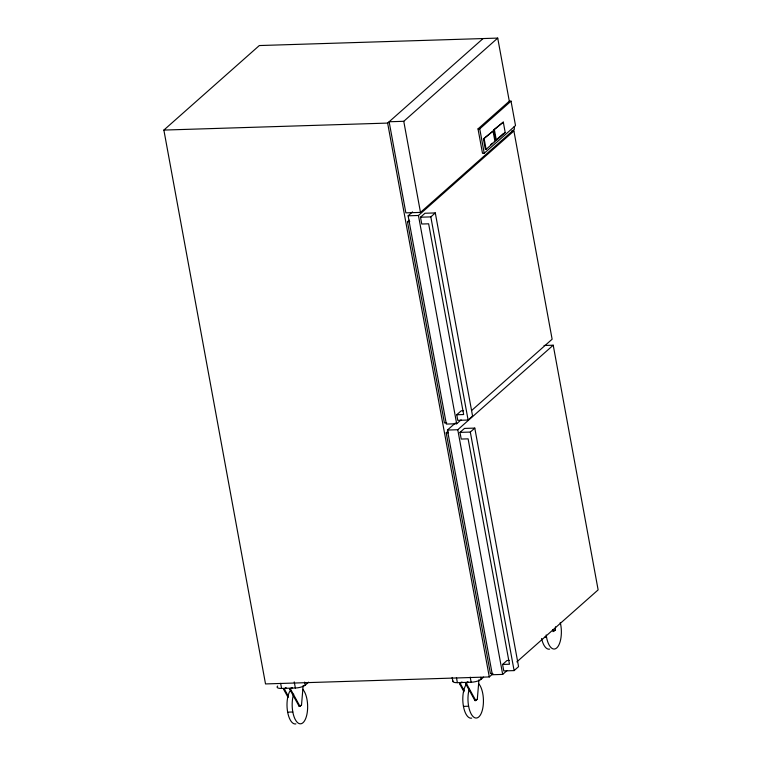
<?xml version="1.0" encoding="UTF-8"?>
<svg xmlns="http://www.w3.org/2000/svg" width="762" height="762" viewBox="0 0 762 762"><rect width="100%" height="100%" fill="white"/><g stroke="black" fill="none" stroke-linecap="round" stroke-linejoin="round"><path stroke-width="1.14" d="M291.513 687.743L289.75 689.305L299.161 706.374L300.018 706.355L301.514 705.031L303.162 685.571M467.306 681.971L465.544 683.533L474.955 700.602L475.812 700.573L477.307 699.259L478.955 679.799M552.879 631.603L555.231 630.25L555.527 626.821M492.833 673.818L489.29 676.942L265.519 683.933L163.868 130.073L259.318 45.549L497.719 38.1L509.302 101.194L478.022 128.892L482.508 153.324L484.232 153.276L515.512 125.578L511.026 101.146L509.302 101.194M163.868 130.073L387.639 123.082L483.089 38.557M514.017 126.863L514.445 129.197L420.481 212.398L405.851 212.855L389.134 121.758L403.765 121.301L497.719 38.1M478.022 128.892L479.746 128.845L511.026 101.146M483.441 138.951L493.043 131.083L494.957 141.513L486.099 149.362L485.356 149.381L483.441 138.951L493.043 131.083M493.69 129.988L503.301 122.12L505.206 132.55L496.357 140.389L495.605 140.418L493.69 129.988L503.301 122.12M461.096 419.833L456.676 423.748L446.342 424.072L408.118 215.808L412.537 211.893M490.671 144.675L492.442 143.104M495.605 140.418L503.577 133.36M446.694 422.786L444.398 422.862L407.48 221.732L409.261 220.161M408.118 215.808L418.452 215.484L513.902 130.969L552.126 339.223L471.697 410.442M456.752 414.747L463.648 414.538L428.644 223.809L421.748 224.018L420.5 217.208L424.977 213.255L435.302 212.931L472.583 416.062L468.106 420.024L457.781 420.348L456.752 414.747L461.229 410.794L463.525 410.718M420.5 217.208L430.825 216.894L435.302 212.931M507.101 670.493L502.682 674.408L492.347 674.732L447.446 430.054L455.4 423.005M492.69 673.446L490.395 673.513L446.218 432.816L447.999 431.244M447.446 430.054L457.772 429.73L553.222 345.205L598.132 589.883L516.817 661.883M502.587 664.445L509.473 664.235L468.106 438.845L461.22 439.055L459.991 432.387L464.468 428.425L474.793 428.101L518.57 666.636L514.102 670.598L503.768 670.922L502.587 664.445L507.054 660.483L509.359 660.416M459.991 432.387L470.316 432.064L474.793 428.101M288.15 697.525L283.721 689.496L285.493 687.934M283.721 689.496L286.35 687.905M289.75 689.305L292.37 687.715M277.682 686.019A7.62 2.305 -10.4 0 0 281.588 688.448L295.361 688.01A7.62 2.305 -10.4 0 0 305.229 685.152L308.629 682.142M299.161 706.374L301.514 705.031M463.944 691.753L459.515 683.714L461.286 682.152M459.515 683.714L462.143 682.123M465.544 683.533L468.173 681.942M452.942 680.923A7.62 2.305 -10.4 0 0 457.381 682.666L471.154 682.238A7.62 2.305 -10.4 0 0 481.022 679.38L483.575 677.123M474.955 700.602L477.307 699.259M511.607 131.035L513.902 130.969M504.463 132.569L505.206 132.55M494.214 141.541L494.957 141.513M407.48 221.732L409.775 221.666M544.039 345.491L553.222 345.205M446.218 432.816L448.513 432.74M554.374 630.279L555.231 630.25M544.468 637.28L546.535 637.222M463.448 706.384L468.611 706.222M289.893 691.105A18.107 7.725 88.2 0 0 287.655 712.156L292.818 711.994M552.641 629.564L553.745 631.574M466.401 683.504L475.812 700.573M460.381 683.695L464.258 690.724M290.608 689.277L300.018 706.355M284.588 689.467L288.455 696.497M494.443 129.969L496.357 140.389M484.184 138.932L486.099 149.362M479.746 128.845L484.232 153.276M430.825 216.894L468.106 420.024M470.316 432.064L514.102 670.598M403.765 121.301L420.481 212.398M418.452 215.484L456.676 423.748M457.772 429.73L502.682 674.408M387.639 123.082L489.29 676.942M480.641 677.342L481.022 679.38M470.211 677.142L471.154 682.238M456.448 677.57L457.381 682.666M452.161 677.456L452.914 681.533M304.667 682.095L305.229 685.152M294.237 681.895L295.361 688.01M280.654 683.343L281.588 688.448M302.714 689.277A18.107 7.725 88.2 0 1 306.848 714.689A18.107 7.725 88.2 0 1 295.885 720.595A18.107 7.725 88.2 0 1 293.665 694.153M295.913 723.9A18.107 7.725 88.2 0 1 287.655 712.156M560.251 622.497A18.107 7.725 88.2 0 1 556.746 647.919A18.107 7.725 88.2 0 1 546.192 634.946M549.64 649.119A18.107 7.725 88.2 0 1 541.591 638.47M478.507 683.504A18.107 7.725 88.2 0 1 482.717 708.565A18.107 7.725 88.2 0 1 471.973 715.251A18.107 7.725 88.2 0 1 469.173 689.315M471.707 718.128A18.107 7.725 88.2 0 1 463.201 704.879A18.107 7.725 88.2 0 1 466.82 683.743"/></g></svg>
